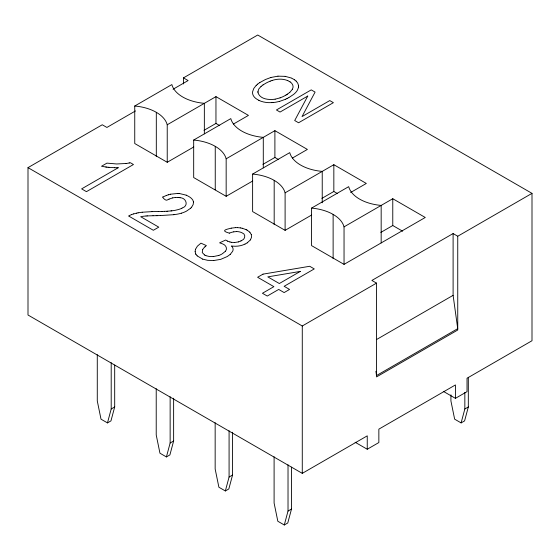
<?xml version="1.0" encoding="UTF-8"?>
<svg xmlns="http://www.w3.org/2000/svg" width="560" height="560" viewBox="0 0 560 560"><rect width="100%" height="100%" fill="white"/><g stroke="black" fill="none" stroke-linecap="round" stroke-linejoin="round"><path stroke-width="0.84" d="M257.964 91.483L257.999 92.708M257.964 91.483L258.825 88.935L261.058 86.408M298.529 86.933L298.494 85.351M298.529 86.926L298.417 87.633M298.417 87.633L297.556 89.887A25.893 14.945 0 0 1 295.246 92.939L294.476 93.667A28.546 16.485 0 0 1 293.503 94.486L289.037 97.475M256.228 85.351L253.757 88.494L252.63 91.665A18.235 10.528 0 0 0 252.581 93.254L252.588 93.331A16.485 9.52 0 0 0 256.522 98.973L258.881 100.31M250.432 239.883L251.517 237.279L251.342 234.626M97.279 354.669L97.279 400.946L101.01 419.174L107.471 422.905L111.202 408.982L111.202 362.705M114.688 365.064L114.688 406.973L110.957 420.896L107.471 422.905M156.219 388.696L156.219 434.973L159.95 453.201L166.411 456.932L170.142 443.009L170.142 396.739M173.628 398.216L173.628 441L169.897 454.923L166.411 456.932M215.159 422.723L215.159 469L218.89 487.228L225.351 490.959L229.082 477.036L229.082 430.766M232.561 432.25L232.561 475.027L228.83 488.95L225.351 490.959M274.099 456.757L274.099 503.027L277.83 521.255L284.291 524.986L288.022 511.063L288.022 464.793M291.501 467.152L291.501 509.054L287.77 522.977L284.291 524.986M450.919 394.828L450.919 400.946L454.65 419.174L461.111 422.905L464.842 408.982L464.842 392.392M468.321 377.286L468.321 406.973L464.59 420.896L461.111 422.905M195.454 249.326L195.132 251.692M195.454 249.333L197.414 246.141L200.963 243.159L206.388 245.595L205.597 246.246A26.404 15.246 0 0 0 205.289 246.519L204.988 246.792M225.414 251.258C227.745 248.787 225.869 245.021 222.971 244.069A8.603 4.97 0 0 0 222.495 243.845L219.604 242.83L225.673 240.03L227.528 241.108M230.195 254.408L232.582 251.391A11.949 6.895 0 0 0 232.778 247.8L232.659 247.653A11.473 6.622 0 0 0 231.917 246.484L231.448 245.973L232.645 246.134A14.525 8.386 0 0 0 244.951 244.069M202.657 249.592L202.265 252.581L204.624 255.017M202.657 249.592L203.427 248.458A22.596 13.048 0 0 1 204.26 247.506L204.988 246.792M292.411 89.292L289.8 92.358M250.432 239.876L247.219 242.858M225.414 251.258L222.362 253.764M191.576 207.242L193.144 204.582L193.522 201.992M191.576 207.242L190.694 208.208M256.228 85.358L257.621 84.133M190.694 208.201L186.487 211.127A22.932 13.237 0 0 1 184.044 212.254L183.554 212.443A21.826 12.6 0 0 1 181.342 213.192M230.195 254.401L227.542 256.333M289.8 92.351L287.511 94.108M261.058 86.408L263.018 84.917M182.525 207.872C188.972 205.674 186.053 197.694 180.054 197.708M257.621 84.133L259.819 82.558M241.766 240.471C245.357 239.274 246.099 234.038 242.088 232.834A8.603 4.97 0 0 0 236.341 231.553M287.511 94.108L286.699 94.633M263.018 84.917L265.965 83.153A35.511 20.503 0 0 1 267.981 82.131L270.193 81.158M247.219 242.858L245.028 244.118M259.819 82.558L265.405 79.527L270.879 77.483M286.699 94.626L285.964 95.074M227.094 256.606L220.675 259.371L213.717 260.533M285.901 95.109L284.711 95.774A32.543 18.788 0 0 1 282.373 96.936L280.084 97.874M183.47 83.958L183.47 77.882L257.726 35.014L532 193.361L532 340.732L467.026 378.245L467.026 391.643L455.427 398.342L455.427 384.944L378.854 429.149L378.854 442.547L367.248 449.246L367.248 435.848L302.274 473.361L28 315.007L28 167.643L102.256 124.768L106.897 127.449L135.471 110.95M193.746 146.972L167.23 162.281L134.743 143.528L134.743 106.015L171.864 84.581A38.808 22.407 0 0 0 204.351 103.334L204.351 133.868M173.068 89.243L188.111 80.563L183.47 77.882M134.743 106.015A38.808 22.407 0 0 1 167.23 124.768L215.957 96.635L248.444 115.395L233.499 124.019M204.001 130.333L215.957 123.431L219.73 125.615M252.686 180.999L226.163 196.308L193.683 177.555L193.683 140.042L230.804 118.608A38.808 22.407 0 0 0 263.291 137.361L263.291 167.895M193.683 140.042A38.808 22.407 0 0 1 226.163 158.802L274.897 130.669L307.384 149.422L292.439 158.053M262.941 164.36L274.897 157.458L278.67 159.642M311.626 215.026L285.103 230.342L252.616 211.582L252.616 174.069L289.744 152.635A38.808 22.407 0 0 0 322.231 171.395L322.231 202.797M252.616 174.069A38.808 22.407 0 0 1 285.103 192.829L333.837 164.696L366.317 183.449L350.63 192.507M321.881 198.394L333.837 191.485L337.61 193.669M311.556 208.103A38.808 22.407 0 0 1 344.043 226.856L392.77 198.723L425.257 217.476L344.043 264.369L311.556 245.609L311.556 208.103L348.684 186.662A38.808 22.407 0 0 0 381.171 205.422L381.171 242.935M380.814 232.421L392.77 225.519L402.598 231.189M111.202 408.982L114.688 406.973M457.744 236.236L453.103 233.555L371.889 280.441L376.53 283.122L376.53 376.901L457.744 330.015L457.744 236.236L532 193.361M28 167.643L302.274 325.99L376.53 283.122M170.142 443.009L173.628 441M376.404 339.619L453.103 295.337L453.103 233.555M229.082 477.036L232.561 475.027M288.022 511.063L291.501 509.054M464.842 408.982L468.321 406.973M169.071 199.108L168.784 199.234A20.832 12.026 0 0 0 167.174 200.039C165.998 201.292 161.931 197.071 162.848 197.008M288.799 97.601L286.993 98.567M221.851 254.058L221.445 254.282A17.626 10.178 0 0 1 218.799 255.465M241.591 240.583L240.933 240.933M182.21 208.033L181.685 208.299M240.933 240.933L238.553 241.892M286.993 98.567L285.523 99.267M162.848 197.008L166.271 195.517M279.664 101.367L285.523 99.267M169.071 199.108L172.676 197.876M229.32 233.142C219.45 230.412 227.507 229.173 231.245 228.158M229.32 233.149L231.518 232.358A9.058 5.229 0 0 1 231.889 232.253L233.758 231.826M270.193 81.158L272.125 80.458M131.621 214.592L131.215 214.753A15.953 9.212 0 0 0 129.052 215.768L128.639 216.02L153.349 230.286L158.774 227.15L140.693 216.713L142.646 216.37A21.021 12.138 0 0 1 144.41 216.139L146.076 215.992M131.621 214.599L131.901 214.487A20.44 11.802 0 0 1 133.686 213.892M166.271 195.517L168.294 194.817M280.084 97.867L275.135 99.183M218.785 255.451L213.269 256.592M272.125 80.458C277.151 78.806 282.835 78.568 287.777 80.633M168.294 194.824L170.499 194.208M133.686 213.899L136.395 213.192M238.553 241.892L234.598 242.508M181.342 213.192L180.271 213.493A25.228 14.56 0 0 1 177.058 214.207L174.524 214.592M270.879 77.483L277.984 76.167M279.664 101.367L275.961 102.172A18.389 10.612 0 0 1 275.051 102.305L273.882 102.445M172.676 197.883L175.532 197.442M170.499 194.208L177.989 193.424M136.395 213.192L138.075 212.842M129.178 162.974L130.333 162.715L133.455 164.521L86.443 191.66L81.627 188.874L118.391 167.65L117.194 167.699M129.325 162.939L128.45 163.121A20.776 11.998 0 0 1 126.581 163.429L126.098 163.499M231.245 228.158L235.466 227.633M138.075 212.842L138.677 212.73A28.441 16.422 0 0 1 140.581 212.429L142.191 212.226M233.758 231.833L236.341 231.595M275.135 99.176C269.185 100.051 260.19 99.435 257.999 92.701M171.787 210.833L173.943 210.532A24.164 13.951 0 0 0 175.273 210.294L178.332 209.552A16.625 9.597 0 0 0 181.706 208.32M174.524 214.592L173.803 214.683M126.098 163.492L116.592 163.968L106.939 163.128L101.514 166.257L105.84 166.999M171.024 210.917L171.787 210.833M173.803 214.683L160.433 215.558M142.191 212.233L152.033 211.617M273.623 102.466L271.957 102.592M171.024 210.917L167.888 211.169M277.984 76.167L285.173 76.349M175.532 197.442L178.15 197.442M146.076 215.992L147.539 215.908M167.755 211.183L167.202 211.218M166.929 211.232L166.362 211.267M213.269 256.592L209.433 256.515L206.094 255.717M271.957 102.592L271.39 102.627A17.031 9.835 0 0 1 258.825 100.345M166.054 211.281L164.542 211.358M213.717 260.533L207.69 260.323L202.678 259.133M147.539 215.908L153.034 215.726M164.542 211.351L162.078 211.442M235.466 227.633L237.517 227.633M160.433 215.558L157.269 215.635M117.194 167.692L114.681 167.692M162.078 211.442L158.312 211.533M152.033 211.617L158.312 211.526M153.034 215.733L156.366 215.656M234.598 242.508L231.651 242.333M157.668 215.628L156.24 215.663M114.681 167.699L108.934 167.342M177.989 193.417L179.417 193.508M237.517 227.626L240.359 227.892M178.15 197.442L180.054 197.708M108.934 167.342L108.052 167.258M179.417 193.508L186.214 195.167M108.052 167.258L106.512 167.083M106.512 167.083L105.84 166.992M285.173 76.342L291.305 78.008M240.359 227.892L242.2 228.242M231.651 242.333L229.957 241.976M242.2 228.242L246.162 229.642M229.957 241.983L227.528 241.108M202.678 259.133L197.204 255.892M205.87 255.633L204.624 255.017M186.214 195.167C189.196 196.581 192.864 198.422 193.522 201.992M287.777 80.626L290.087 81.893M291.697 78.176L294.63 79.842M246.162 229.642L247.002 230.083M247.002 230.083L249.844 232.183M443.303 391.342L455.427 398.342M355.124 442.246L367.248 449.246M294.63 79.842L296.121 81.067M296.121 81.067L297.703 83.104L298.494 85.358M197.204 255.899L195.895 254.233M249.844 232.183L251.342 234.633M195.895 254.233L195.671 253.792M195.671 253.799L195.132 251.692M453.103 295.337L457.723 328.664L376.509 375.55L375.914 371.28M392.77 198.723L392.77 225.519M344.043 226.856L344.043 264.369M333.837 164.696L333.837 191.485M333.123 214.403L333.123 258.72M302.274 325.99L302.274 473.361M285.103 192.829L285.103 230.342M274.897 130.669L274.897 157.458M274.183 180.376L274.183 224.693M226.163 158.802L226.163 196.308M215.957 96.635L215.957 123.431M215.25 146.349L215.25 189.798M167.23 124.768L167.23 162.281M156.31 112.322L156.31 156.639M290.115 81.879A13.146 7.588 0 0 1 292.383 89.131M307.755 96.061L294.707 120.533L298.578 122.766L333.382 102.669L329.77 100.576L302.022 116.599L315.084 92.099L311.234 89.88L276.43 109.977L280.042 112.063L307.755 96.061M263.039 274.127L257.614 277.263L273.889 286.657L262.437 293.272L267.26 296.051L278.712 289.436L284.137 292.572L289.562 289.436L284.137 286.307L314.272 268.912L309.722 266.28L263.039 274.134M300.286 271.418L279.314 283.528L267.799 276.871L300.286 271.418"/></g></svg>
